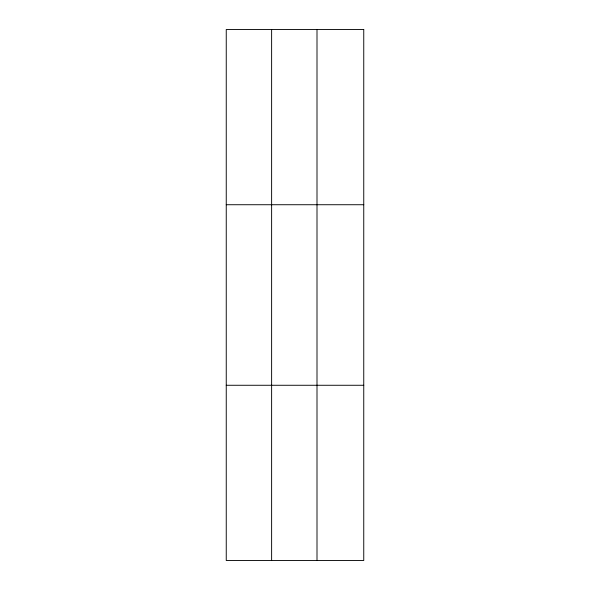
<?xml version="1.0" encoding="UTF-8"?>
<svg xmlns="http://www.w3.org/2000/svg" width="590" height="590" viewBox="0 0 590 590"><rect width="100%" height="100%" fill="white"/><g stroke="black" fill="none" stroke-linecap="round" stroke-linejoin="round"><path stroke-width="0.89" d="M271.621 560.5L271.621 29.5M317 560.5L317 29.5M226.25 204.73L363.75 204.73M226.25 385.27L363.75 385.27M363.75 29.5L363.75 560.5L226.25 560.5L226.25 29.5L363.75 29.5"/></g></svg>
